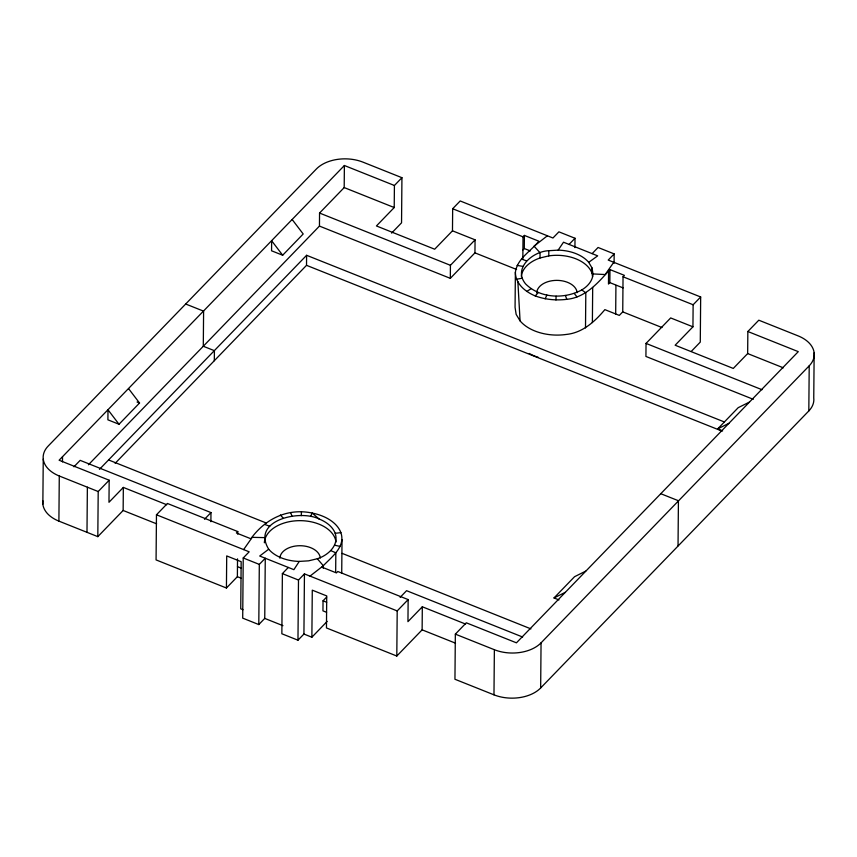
<?xml version="1.0" encoding="UTF-8"?>
<svg xmlns="http://www.w3.org/2000/svg" width="857" height="857" viewBox="0 0 857 857"><rect width="100%" height="100%" fill="white"/><g stroke="black" fill="none" stroke-linecap="round" stroke-linejoin="round"><path stroke-width="1.29" d="M42.85 504.195L43.246 459.073M166.729 504.73L123.344 487.419L123.14 510.472L97.816 536.643L58.897 521.12L59.283 475.999A33.937 21.725 0.5 0 1 48.185 446.058L316.34 169.033A33.937 21.725 0.5 0 1 363.025 162.166L401.933 177.699L401.547 222.82L391.595 233.115M62.486 461.88L62.529 456.685L344.385 165.508L394.413 185.487L401.933 177.699M86.986 532.315L87.371 487.205L59.283 475.999M97.816 536.643L98.201 491.532L109.171 480.22L59.112 460.23L62.529 456.685M109.171 480.22L108.978 502.277L123.344 487.419M237.743 534.179L237.764 531.565L167.436 503.477L156.467 514.789L156.07 559.91L226.43 588.009L237.378 576.686L237.528 558.871M210.897 521.709L210.972 512.582L80.172 460.359L73.927 466.797M214.314 360.711L214.411 350.684L203.291 346.249L88.4 464.794M226.43 588.009L226.709 555.925L241.16 561.699L240.742 608.824L243.002 609.723M156.467 514.789L249.173 551.812L243.227 557.971L242.702 618.133L258.793 624.56L264.749 618.4L265.274 558.239L259.317 564.399L258.793 624.56M288.327 567.452L282.382 573.612L281.857 633.773L297.968 640.2L303.924 634.041L304.449 573.879L397.198 610.923L408.146 599.589L337.787 571.501L336.426 572.915L321.975 567.152C330.459 557.65 345.949 547.548 340.893 532.636A41.768 26.738 0.5 0 0 312.216 513.064C287.695 507.794 265.22 518.828 250.844 538.753L236.403 532.979L237.764 531.565M297.968 640.2L298.493 580.039L304.449 573.879M115.138 463.326L306.517 265.327L306.602 255.3L724.304 421.944M303.924 634.041L311.873 637.222L312.28 590.162L326.731 595.936L326.453 627.945L396.802 656.034L422.126 629.841L422.319 606.788L465.619 624.078M185.819 304.064L203.602 311.155L203.291 346.249L319.447 226.087L319.554 213.05L344.193 187.576L344.385 165.508M326.603 597.136L323.035 600.821L322.95 610.848L326.56 612.294M323.325 568.352L323.346 565.738L317.326 558.743L308.574 560.842L299.254 561.41A35.887 22.978 0.5 0 1 268.691 549.208C250.94 520.231 299.993 509.283 319.083 518.978A35.887 22.978 0.5 0 1 335.183 533.311C339.276 545.406 327.856 555.465 317.326 558.743M335.665 572.305L335.837 552.819L330.834 550.644M341.718 573.376L342.018 539.589M574.929 247.63L575.015 238.267L558.903 231.84L552.947 238L460.198 200.966L452.667 208.744L452.475 230.812L434.681 249.216L376.427 225.948L394.22 207.544L394.413 185.487M396.802 656.034L397.198 610.923M408.146 599.589L407.953 621.646L422.319 606.788M319.447 226.087L450.321 278.343L450.428 265.306L475.067 239.831L452.475 230.812M592.123 253.64L598.068 247.48L614.169 253.908L608.213 260.067L700.672 296.983L693.131 304.76L692.938 326.817L675.145 345.221L733.281 368.435L747.658 353.566L747.85 331.509L798.285 351.649L516.439 642.825L466.294 622.803L455.346 634.137L454.949 679.258L493.975 694.834A33.937 21.725 0.5 0 0 540.66 687.967L808.815 410.942A33.937 21.725 0.5 0 0 813.754 397.927L814.15 352.805M450.321 278.343L474.949 252.858L475.067 239.831M493.975 694.834L494.371 649.713L455.346 634.137M515.378 272.29L515.068 307.384L516.15 314.38L520.07 320.872A41.811 26.76 0.5 0 0 566.477 334.423C582.642 332.762 594.876 321.536 604.871 309.634L619.311 315.408L622.739 311.873L623.039 276.779L624.41 275.365L609.97 269.591L608.599 271.005C597.318 283.721 584.849 297.625 566.788 299.329C556.15 300.636 545.309 299.639 535.229 295.922C525.405 291.851 515.443 283.838 515.378 272.29C517.157 258.557 530.954 251.262 538.839 241.192L524.398 235.429L523.027 236.843L522.834 258.996M522.909 249.944L524.28 248.53L524.398 235.429M521.302 276.254A35.887 22.978 0.5 0 1 540.017 257.978L540.071 252.794L534.05 246.152L547.387 235.782M540.66 687.967L541.056 642.846L809.212 365.821A33.937 21.725 0.5 0 0 798.103 335.88L758.809 320.197L747.85 331.509M592.573 276.757L591.994 273.147A35.887 22.978 0.5 0 0 548.78 255.889L548.823 250.705L558.143 250.137A35.887 22.978 0.5 0 1 588.705 262.338L592.037 267.962L593.001 273.929A35.887 22.978 0.5 0 1 581.774 289.923C564.302 299.393 539.974 298.397 525.545 283.86C512.582 268.091 533.172 251.219 548.823 250.705M585.502 327.942L585.813 292.848L581.774 289.923M591.994 273.147L592.037 267.962M592.38 322.553L592.69 287.47M608.599 271.005L608.481 284.042L609.852 282.628L609.97 269.591M614.083 263.26L614.169 253.908M615.68 314.219L615.926 285.413M692.938 326.817L670.677 317.936L646.039 343.411L645.921 356.448L753.282 399.308M678.037 545.855L678.423 500.734L660.651 493.653M700.672 296.983L700.276 342.104L691.235 351.456M808.815 410.942L809.212 365.821M301.289 515.657L301.45 511.897M555.947 299.982L556.107 296.222M545.181 298.825L546.862 295.054M310.534 516.482L312.216 513.064L319.083 518.978M299.254 561.41L293.887 569.669L259.714 556.022L268.691 549.208M558.143 250.137L563.51 242.21L597.683 255.857L588.705 262.338M243.624 549.594L252.215 537.339L264.395 537.618M613.773 262.285L605.171 274.551L593.001 273.929M535.229 295.922L538.314 292.569M119.016 424.258L107.993 409.796L107.907 419.823L119.016 424.258L139.541 403.026L128.518 388.564M282.671 255.225L271.648 240.763L271.562 250.79L282.671 255.225L303.196 233.982L292.173 219.521M99.444 469.368L306.602 255.3M204.512 519.267L210.972 512.582M569.059 244.427L575.015 238.267M311.873 637.222L327.192 621.368M400.123 597.361L406.572 590.687L522.641 637.03M558.957 599.921L554.018 597.95L574.544 576.707L585.749 571.116M722.612 430.878L717.673 428.907L738.198 407.675L749.404 402.083M309.998 576.108L323.346 565.738M526.766 291.476L531.04 288.745M717.673 428.907L728.879 423.326M554.018 597.95L565.224 592.358M540.017 257.978L548.78 255.889M516.492 279.243L522.213 278.236M335.183 533.311L340.893 532.636M517.103 265.413L522.738 266.345M334.659 545.191L340.283 546.466M521.559 259.071L526.562 260.892M264.706 524.42L269.709 526.241M452.667 208.744L523.027 236.843M623.039 276.779L693.131 304.76M524.28 248.53L530.301 250.94M609.852 282.628L623.093 287.909M344.193 187.576L394.22 207.544M747.658 353.566L783.33 367.814M474.949 252.858L516.589 269.484M622.739 311.873L661.979 327.535M319.554 213.05L450.428 265.306M646.039 343.411L762.034 389.721M306.517 265.327L721.733 430.985M137.077 402.04L139.541 403.026M108.635 459.963L266.366 523.059M342.125 553.365L530.912 628.877M87.371 487.205L98.201 491.532M243.227 557.971L259.317 564.399M282.382 573.612L298.493 580.039M123.14 510.472L156.617 523.831M422.126 629.841L455.528 643.178M237.464 566.659L241.074 568.105M323.035 600.821L326.646 602.267M237.378 576.686L240.988 578.132M264.749 618.4L282.949 625.674M280.421 514.993L283.206 518.142M574.19 293.394L576.975 296.886M290.609 512.561L291.969 516.053M565.427 295.494L566.788 299.329M517.864 281.535L520.07 320.872M536.728 292.848A20.225 12.951 0.5 0 1 556.643 280.368A20.225 12.951 0.5 0 1 577.147 292.666M538.292 357.358A41.768 26.738 0.5 0 1 529.197 353.459M264.352 542.792A35.887 22.978 0.5 0 1 299.361 520.66A35.887 22.978 0.5 0 1 336.008 542.063M279.875 558.196A20.225 12.951 0.5 0 1 299.789 545.716A20.225 12.951 0.5 0 1 320.293 558.014M541.056 642.846A33.937 21.725 0.5 0 1 494.371 649.713M58.897 521.12A33.937 21.725 0.5 0 1 42.861 500.788"/></g></svg>
